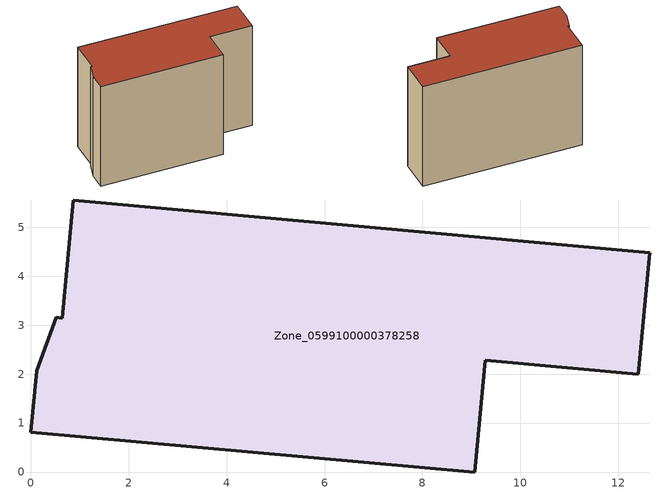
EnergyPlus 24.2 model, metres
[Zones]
Zone_0599100000378258
 floor ground (C_G): 0.52,3.16 0.64,3.15 0.86,5.56 12.64,4.49 12.42,2 9.28,2.28 9.08,0.1 9.07,0 0,0.82 0.12,2.07 z0
 wall outside (C_F): 0.12,2.07 0,0.82 9.07,0 9.08,0.1 9.28,2.28 12.42,2 12.64,4.49 0.86,5.56 0.64,3.15 0.52,3.16 0.12,2.07 z0:8.32
 roof outside (C_R): 0.64,3.15 0.52,3.16 0.12,2.07 0,0.82 9.07,0 9.08,0.1 9.28,2.28 12.42,2 12.64,4.49 0.86,5.56 z8.32
[BUILDING]
Pand.0599100000378258: North Axis=0; Terrain=City; Loads Convergence Tolerance Value=0.04; Temperature Convergence Tolerance Value=0.4; Solar Distribution=FullExterior; Maximum Number of Warmup Days=25; Minimum Number of Warmup Days=1
[Site:Location]
Rotterdam.The.Hague.AP_ZH_NLD Design_Conditions: Latitude=51.96; Longitude=4.45; Time Zone=1; Elevation=-4.5
[SITE:GROUNDTEMPERATURE:BUILDINGSURFACE]
18, 18, 18, 18, 18, 18, 18, 18, 18, 18, 18, 18
[MATERIAL] Thermal Absorptance=0.9; Solar Absorptance=0.7; Visible Absorptance=0.7
Name | Roughness | Thickness | Conductivity | Density | Specific Heat
G.TI.1992-2005 | MediumSmooth | 0.15 | 0.06 | 540 | 1210
F.TI.1992-2005 | Rough | 0.3 | 0.12 | 1920 | 840
R.TI.1992-2005 | MediumRough | 0.2 | 0.08 | 1500 | 1000
[CONSTRUCTION]
C_G: G.TI.1992-2005
C_F: F.TI.1992-2005
C_R: R.TI.1992-2005
[ZONE]
Zone_0599100000378258: Type=1; Multiplier=1; Ceiling Height=Autocalculate; Volume=Autocalculate; Floor Area=autocalculate; Part of Total Floor Area=Yes
[ZONEINFILTRATION:DESIGNFLOWRATE]
Infil_Zone_0599100000378258: Zone or ZoneList or Space or SpaceList=Zone_0599100000378258; Schedule=AlwaysOn; Design Flow Rate Calculation Method=Flow/Area; Flow Rate per Floor Area=0.0015; Constant Term Coefficient=1; Temperature Term Coefficient=0; Velocity Term Coefficient=0; Velocity Squared Term Coefficient=0
[HVACTEMPLATE:ZONE:IDEALLOADSAIRSYSTEM]
Zone_0599100000378258: Maximum Heating Supply Air Temperature=50; Minimum Cooling Supply Air Temperature=13; Maximum Heating Supply Air Humidity Ratio=0.0156; Minimum Cooling Supply Air Humidity Ratio=0.0077; Heating Limit=NoLimit; Cooling Limit=NoLimit; Dehumidification Control Type=ConstantSensibleHeatRatio; Cooling Sensible Heat Ratio=0.7; Dehumidification Setpoint=60; Humidification Control Type=None; Humidification Setpoint=30; Outdoor Air Method=None; Outdoor Air Flow Rate per Person=0.00944; Outdoor Air Flow Rate per Zone Floor Area=0; Outdoor Air Flow Rate per Zone=0; Demand Controlled Ventilation Type=None; Outdoor Air Economizer Type=NoEconomizer; Heat Recovery Type=None; Sensible Heat Recovery Effectiveness=0.7; Latent Heat Recovery Effectiveness=0.65
[ZONECONTROL:THERMOSTAT]
ThermostatControl_Zone_0599100000378258: Zone or ZoneList=Zone_0599100000378258; Control Type Schedule=DualSetpointControlType; Control 1=Thermostat_Zone_0599100000378258; Temperature Difference Between Cutout And Setpoint=0
[THERMOSTATSETPOINT:DUALSETPOINT]
Thermostat_Zone_0599100000378258: Heating Setpoint Temperature Schedule=HeatingSetpoint_Zone_0599100000378258; Cooling Setpoint Temperature Schedule=CoolingSetpoint_Zone_0599100000378258
[SCHEDULE:COMPACT]
HeatingSetpoint_Zone_0599100000378258: Through: 12/31, For: AllDays, Until: 24:00, 21
CoolingSetpoint_Zone_0599100000378258: Through: 12/31, For: AllDays, Until: 24:00, 24
DualSetpointControlType: Through: 12/31, For: AllDays, Until: 24:00, 4
AlwaysOn: Through: 12/31, For: AllDays, Until: 24:00, 1
